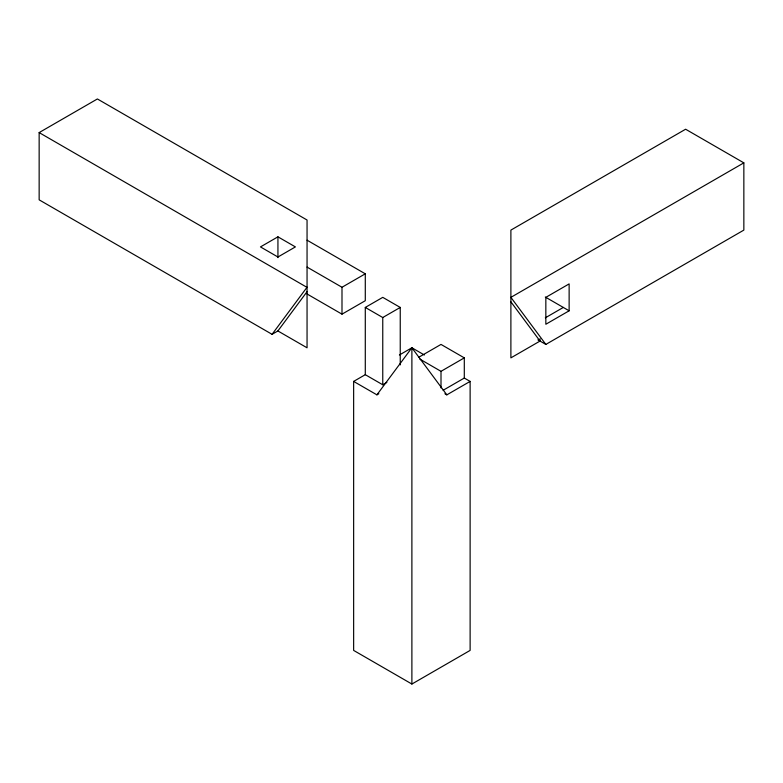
<?xml version="1.0" encoding="UTF-8"?>
<svg xmlns="http://www.w3.org/2000/svg" width="783" height="783" viewBox="0 0 783 783"><rect width="100%" height="100%" fill="white"/><g stroke="black" fill="none" stroke-linecap="round" stroke-linejoin="round"><path stroke-width="1.17" d="M272.073 334.321L277.887 330.955L307.053 347.799L307.053 220.013L97.386 98.961L39.15 132.591L39.15 199.841L272.073 334.321L307.053 287.224M277.887 330.955L307.053 291.668M411.887 684.039L353.642 650.409L353.642 381.409L376.907 394.838L411.887 347.75L411.887 684.039L470.123 650.409L470.123 381.409L464.299 378.052L443.119 390.277M277.936 236.828L260.465 246.909L277.936 257L295.406 246.909L277.936 236.828L277.936 257.607M307.053 267.091L341.995 287.263L365.289 273.815L365.289 300.711L341.995 314.159L307.053 293.987M386.871 382.398L382.76 384.776L365.289 374.685L365.289 307.435L382.76 297.354L400.24 307.435L400.24 364.907M365.289 307.435L382.76 317.526L400.24 307.435M353.642 381.409L365.289 374.685M399.408 354.993L411.887 347.779L424.366 354.993M743.85 162.854L510.888 297.354L545.839 344.422L743.85 230.104L743.85 162.854L685.614 129.224L510.888 230.104L510.888 357.87L540.016 341.065L540.016 338.687M418.768 357.263L441.005 344.422L464.299 357.87L464.299 378.052M376.907 394.838L378.845 393.722M419.825 359.094L441.005 371.328L464.299 357.87M545.311 317.829L563.31 307.435M569.133 310.802L545.839 324.25L545.839 297.354L569.133 283.896L569.133 310.802L545.311 297.041M444.891 393.741L446.829 394.857L470.123 381.409M537.892 339.842L545.839 344.422M307.053 240.185L365.289 273.815M39.15 132.591L307.053 287.39M510.888 301.837L540.016 341.065M411.887 347.789L446.829 394.857M441.005 371.328L441.005 387.937M382.76 317.526L382.76 384.776M341.995 287.263L341.995 314.159"/></g></svg>
